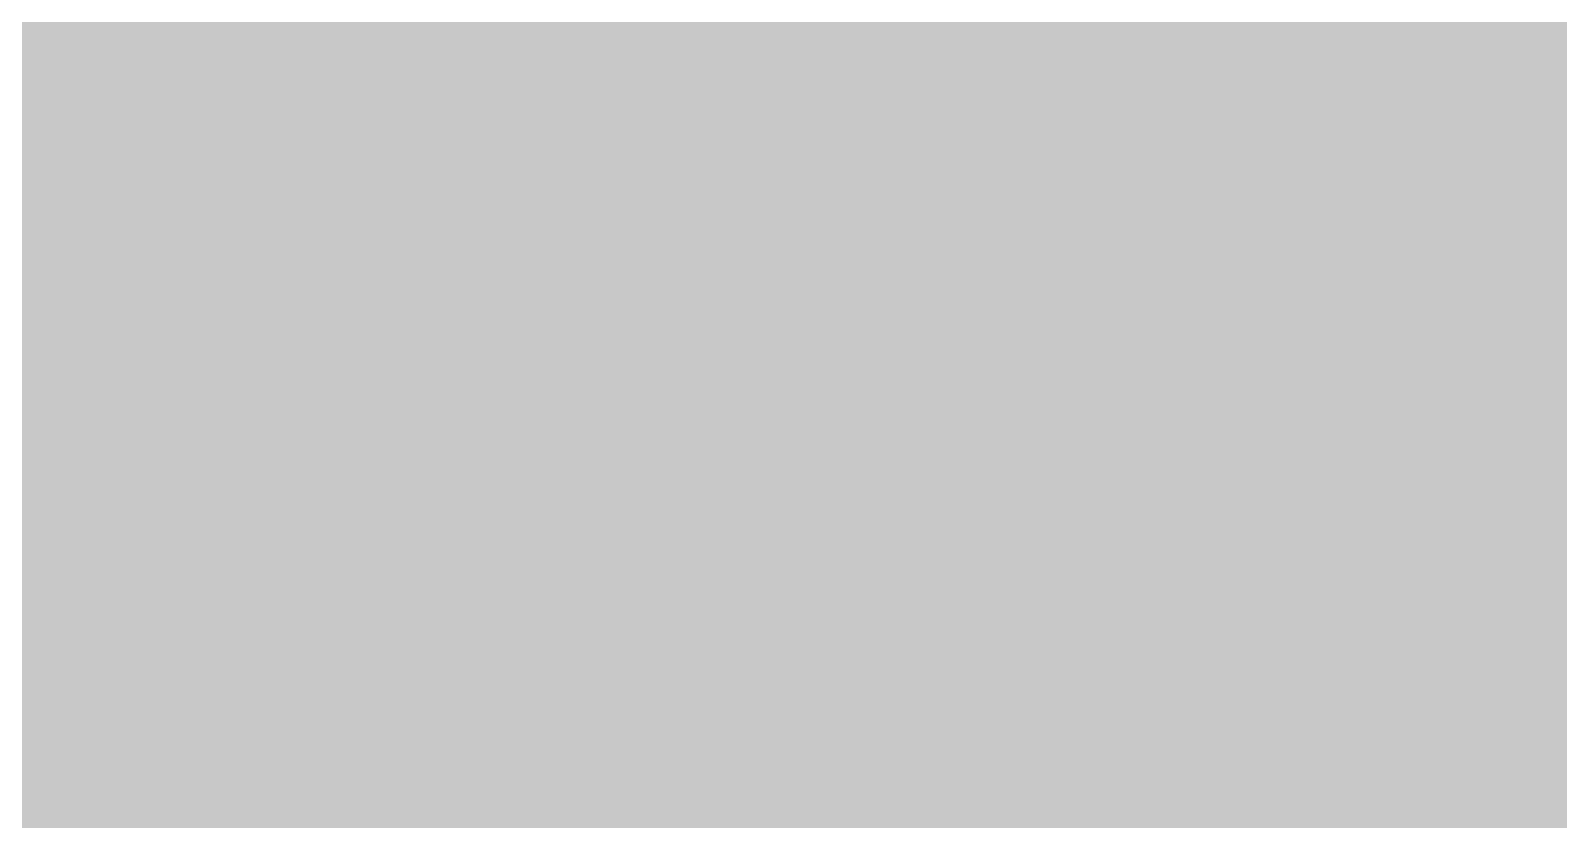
# Model space of a CAD drawing. Header units: millimetres. Extents: x 2043 to 2402, y 736 to 931.
# Drawn here: x 2217.525 to 2221.415, y 805.389 to 807.396 of the extents above; entities that cross this region are included whole.
import ezdxf

# ---------------------------------------------------------------- set-up
doc = ezdxf.new("R2010")
doc.units = ezdxf.units.MM
doc.layers.add('TopOverlay', color=2, linetype='Continuous')

# ---------------------------------------------------------------- blocks, each defined once
blk = doc.blocks.new('RJ45_52_8C_9')
at = {"layer": 'TopOverlay', "const_width": 0.254}
blk.add_lwpolyline([(-6, -2.9472), (6, -2.9472)], dxfattribs=at)

msp = doc.modelspace()

# ---------------------------------------------------------------- linework, layer by layer
at = {"color": 7, "const_width": 0.1276}
for points in [[(2227.9152, 807.1025), (2214.9152, 807.1025)], [(2227.9152, 807.1025), (2214.9152, 807.1025)], [(2227.8152, 807.0025), (2215.0152, 807.0025)], [(2227.8152, 807.0025), (2215.0152, 807.0025)], [(2218.0627, 803.8287), (2218.0627, 807.0025)], [(2218.0627, 803.8287), (2218.0627, 807.0025)], [(2218.2862, 803.5133), (2218.2862, 807.0025)], [(2218.2862, 803.5133), (2218.2862, 807.0025)], [(2218.5097, 803.8287), (2218.5097, 807.0025)], [(2218.5097, 803.8287), (2218.5097, 807.0025)], [(2218.9567, 803.8287), (2218.9567, 807.0025)], [(2218.9567, 803.8287), (2218.9567, 807.0025)], [(2219.1802, 803.5133), (2219.1802, 807.0025)], [(2219.1802, 803.5133), (2219.1802, 807.0025)], [(2219.4037, 803.8287), (2219.4037, 807.0025)], [(2219.4037, 803.8287), (2219.4037, 807.0025)], [(2219.8507, 803.8287), (2219.8507, 807.0025)], [(2219.8507, 803.8287), (2219.8507, 807.0025)], [(2220.0742, 803.5133), (2220.0742, 807.0025)], [(2220.0742, 803.5133), (2220.0742, 807.0025)], [(2220.2977, 803.8287), (2220.2977, 807.0025)], [(2220.2977, 803.8287), (2220.2977, 807.0025)], [(2220.7447, 803.8287), (2220.7447, 807.0025)], [(2220.7447, 803.8287), (2220.7447, 807.0025)], [(2220.9682, 803.5133), (2220.9682, 807.0025)], [(2220.9682, 803.5133), (2220.9682, 807.0025)], [(2221.1917, 803.8287), (2221.1917, 807.0025)], [(2221.1917, 803.8287), (2221.1917, 807.0025)]]:
    msp.add_lwpolyline(points, dxfattribs=at)
at = {"color": 7, "const_width": 0.0638}
for points in [[(2218.0627, 806.9706, 1), (2218.0627, 807.0344, 1)], [(2218.0627, 806.9706, 1), (2218.0627, 807.0344, 1)], [(2218.2862, 806.9706, 1), (2218.2862, 807.0344, 1)], [(2218.2862, 806.9706, 1), (2218.2862, 807.0344, 1)], [(2218.5097, 806.9706, 1), (2218.5097, 807.0344, 1)], [(2218.5097, 806.9706, 1), (2218.5097, 807.0344, 1)], [(2218.9567, 806.9706, 1), (2218.9567, 807.0344, 1)], [(2218.9567, 806.9706, 1), (2218.9567, 807.0344, 1)], [(2219.1802, 806.9706, 1), (2219.1802, 807.0344, 1)], [(2219.1802, 806.9706, 1), (2219.1802, 807.0344, 1)], [(2219.4037, 806.9706, 1), (2219.4037, 807.0344, 1)], [(2219.4037, 806.9706, 1), (2219.4037, 807.0344, 1)], [(2219.8507, 806.9706, 1), (2219.8507, 807.0344, 1)], [(2219.8507, 806.9706, 1), (2219.8507, 807.0344, 1)], [(2220.0742, 806.9706, 1), (2220.0742, 807.0344, 1)], [(2220.0742, 806.9706, 1), (2220.0742, 807.0344, 1)], [(2220.2977, 806.9706, 1), (2220.2977, 807.0344, 1)], [(2220.2977, 806.9706, 1), (2220.2977, 807.0344, 1)], [(2220.7447, 806.9706, 1), (2220.7447, 807.0344, 1)], [(2220.7447, 806.9706, 1), (2220.7447, 807.0344, 1)], [(2220.9682, 806.9706, 1), (2220.9682, 807.0344, 1)], [(2220.9682, 806.9706, 1), (2220.9682, 807.0344, 1)], [(2221.1917, 806.9706, 1), (2221.1917, 807.0344, 1)], [(2221.1917, 806.9706, 1), (2221.1917, 807.0344, 1)]]:
    msp.add_lwpolyline(points, format="xyb", close=True, dxfattribs=at)
at = {"color": 7}
msp.add_solid([(2257.0831, 795.5835), (2257.0831, 811.8395), (2197.1391, 795.5835), (2197.1391, 811.8395)], dxfattribs=at)

# ---------------------------------------------------------------- block references
at = {"color": 7, "rotation": 180}
msp.add_blockref('RJ45_52_8C_9', (2221.3961, 804.2195), dxfattribs=at)

doc.saveas('drawing.dxf')
